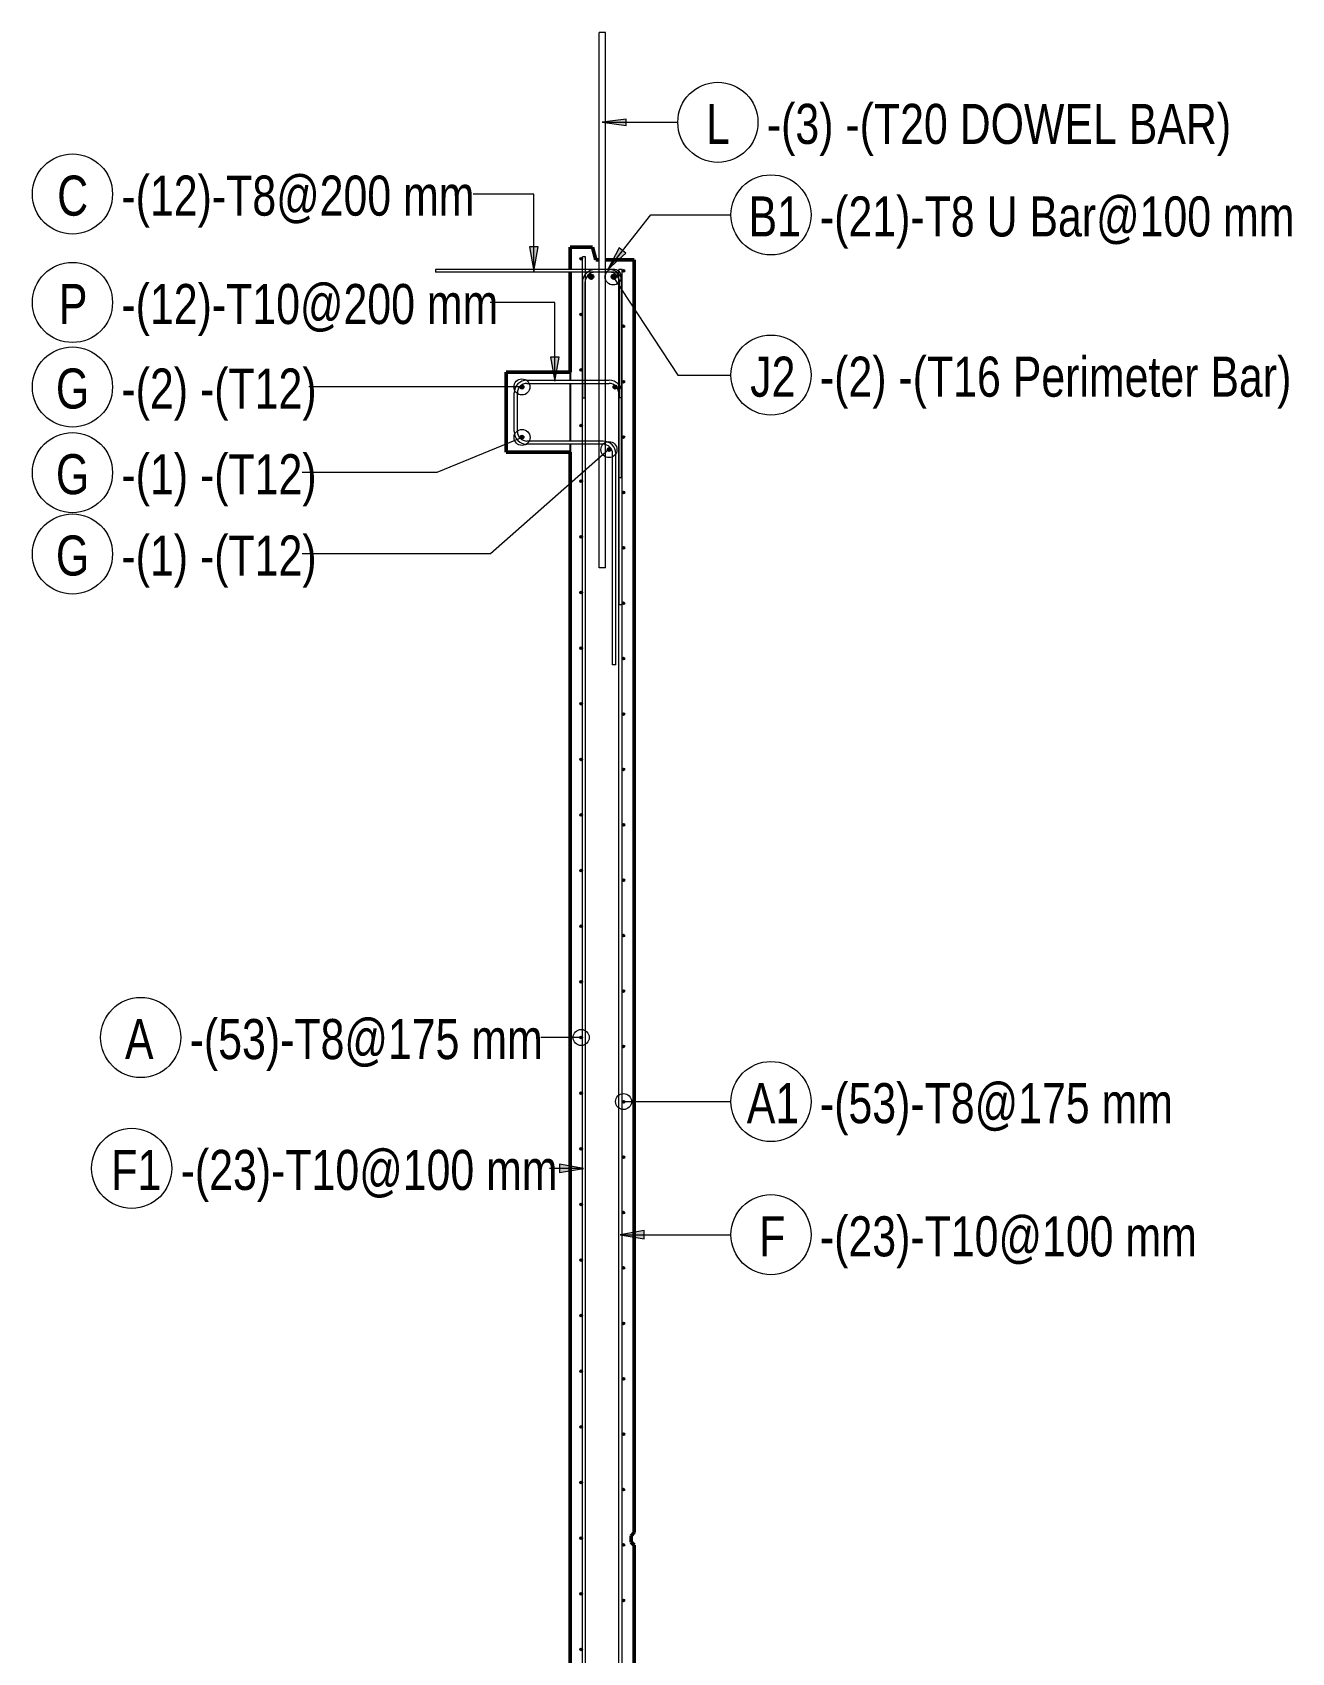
# Model space of a CAD drawing. Header units: millimetres. Extents: x 6720 to 22888, y -3063 to 10060.
# Drawn here: x 15770 to 19699, y 3315 to 8370 of the extents above; entities that cross this region are included whole.
import ezdxf

# ---------------------------------------------------------------- set-up
doc = ezdxf.new("R2010")
doc.units = ezdxf.units.MM
for name, color, linetype, lineweight in [('A-WALL', 113, 'Continuous', 25), ('S-BEAM', 12, 'Continuous', 18), ('S-RBAR', 171, 'Continuous', 18), ('S-RBAR-IDEN', 171, 'Continuous', 9)]:
    doc.layers.add(name, color=color, linetype=linetype, lineweight=lineweight)
doc.styles.add('Nirmala UI Semilight', font='NirmalaS.ttf', dxfattribs={"width": 0.8, "height": 125})

# ---------------------------------------------------------------- blocks, each defined once
blk = doc.blocks.new('M_Rebar Tag_rfa MARK - ARROW-794226-Elevation Right 1')
at = {"layer": 'S-RBAR-IDEN'}
blk.add_circle((13374.5, 8089.5), 125, dxfattribs=at)
blk = doc.blocks.new('M_Rebar Tag_rfa Dimension - ARROW-793927-Elevation Right 1')
at = {"layer": 'S-RBAR-IDEN'}
blk.add_circle((13540.2, 7800.7), 125, dxfattribs=at)
blk = doc.blocks.new('M_Rebar Tag_rfa MARK - DOT 1 MM-794228-Elevation Right 1')
at = {"layer": 'S-RBAR-IDEN'}
blk.add_circle((11360.6, 7263.8), 125, dxfattribs=at)
blk = doc.blocks.new('M_Rebar Tag_rfa Dimension - DOT-793929-Elevation Right 1')
at = {"layer": 'S-RBAR-IDEN'}
blk.add_circle((11573.5, 5234.2), 125, dxfattribs=at)

msp = doc.modelspace()

# ---------------------------------------------------------------- hatches: boundary and pattern name
at = {"layer": 'S-RBAR'}
for points in [[(17481.8, 7660), (17485.8, 7664), (17481.8, 7668), (17477.8, 7664)], [(17515.5, 7600), (17521, 7607.6), (17515.5, 7615.2), (17506.5, 7612.3), (17506.5, 7602.9)], [(17586.3, 7600), (17591.8, 7607.6), (17586.3, 7615.2), (17577.4, 7612.3), (17577.4, 7602.9)], [(17613.8, 7622), (17617.8, 7626), (17613.8, 7630), (17609.8, 7626)], [(17481.8, 7486.4), (17485.8, 7490.4), (17481.8, 7494.4), (17477.8, 7490.4)], [(17613.8, 7449.2), (17617.8, 7453.2), (17613.8, 7457.2), (17609.8, 7453.2)], [(17481.8, 7312.9), (17485.8, 7316.9), (17481.8, 7320.9), (17477.8, 7316.9)], [(17613.8, 7276.3), (17617.8, 7280.3), (17613.8, 7284.3), (17609.8, 7280.3)], [(17297.2, 7257.7), (17303.2, 7263.7), (17297.2, 7269.7), (17291.2, 7263.7)], [(17587.8, 7257.7), (17593.8, 7263.7), (17587.8, 7269.7), (17581.8, 7263.7)], [(17481.8, 7139.3), (17485.8, 7143.3), (17481.8, 7147.3), (17477.8, 7143.3)], [(17297.2, 7101.1), (17303.2, 7107.1), (17297.2, 7113.1), (17291.2, 7107.1)], [(17613.8, 7103.5), (17617.8, 7107.5), (17613.8, 7111.5), (17609.8, 7107.5)], [(17569.5, 7062.8), (17575.5, 7068.8), (17569.5, 7074.8), (17563.5, 7068.8)], [(17481.8, 6965.8), (17485.8, 6969.8), (17481.8, 6973.8), (17477.8, 6969.8)], [(17613.8, 6930.7), (17617.8, 6934.7), (17613.8, 6938.7), (17609.8, 6934.7)], [(17481.8, 6792.2), (17485.8, 6796.2), (17481.8, 6800.2), (17477.8, 6796.2)], [(17613.8, 6757.9), (17617.8, 6761.9), (17613.8, 6765.9), (17609.8, 6761.9)], [(17481.8, 6618.7), (17485.8, 6622.7), (17481.8, 6626.7), (17477.8, 6622.7)], [(17613.8, 6585), (17617.8, 6589), (17613.8, 6593), (17609.8, 6589)], [(17481.8, 6445.1), (17485.8, 6449.1), (17481.8, 6453.1), (17477.8, 6449.1)], [(17613.8, 6412.2), (17617.8, 6416.2), (17613.8, 6420.2), (17609.8, 6416.2)], [(17481.8, 6271.5), (17485.8, 6275.5), (17481.8, 6279.5), (17477.8, 6275.5)], [(17613.8, 6239.4), (17617.8, 6243.4), (17613.8, 6247.4), (17609.8, 6243.4)], [(17481.8, 6098), (17485.8, 6102), (17481.8, 6106), (17477.8, 6102)], [(17613.8, 6066.6), (17617.8, 6070.6), (17613.8, 6074.6), (17609.8, 6070.6)], [(17481.8, 5924.4), (17485.8, 5928.4), (17481.8, 5932.4), (17477.8, 5928.4)], [(17613.8, 5893.7), (17617.8, 5897.7), (17613.8, 5901.7), (17609.8, 5897.7)], [(17481.8, 5750.9), (17485.8, 5754.9), (17481.8, 5758.9), (17477.8, 5754.9)], [(17613.8, 5720.9), (17617.8, 5724.9), (17613.8, 5728.9), (17609.8, 5724.9)], [(17481.8, 5577.3), (17485.8, 5581.3), (17481.8, 5585.3), (17477.8, 5581.3)], [(17613.8, 5548.1), (17617.8, 5552.1), (17613.8, 5556.1), (17609.8, 5552.1)], [(17481.8, 5403.8), (17485.8, 5407.8), (17481.8, 5411.8), (17477.8, 5407.8)], [(17613.8, 5375.2), (17617.8, 5379.2), (17613.8, 5383.2), (17609.8, 5379.2)], [(17481.8, 5230.2), (17485.8, 5234.2), (17481.8, 5238.2), (17477.8, 5234.2)], [(17613.8, 5202.4), (17617.8, 5206.4), (17613.8, 5210.4), (17609.8, 5206.4)], [(17481.8, 5056.6), (17485.8, 5060.6), (17481.8, 5064.6), (17477.8, 5060.6)], [(17613.8, 5029.6), (17617.8, 5033.6), (17613.8, 5037.6), (17609.8, 5033.6)], [(17481.8, 4883.1), (17485.8, 4887.1), (17481.8, 4891.1), (17477.8, 4887.1)], [(17613.8, 4856.8), (17617.8, 4860.8), (17613.8, 4864.8), (17609.8, 4860.8)], [(17481.8, 4709.5), (17485.8, 4713.5), (17481.8, 4717.5), (17477.8, 4713.5)], [(17613.8, 4683.9), (17617.8, 4687.9), (17613.8, 4691.9), (17609.8, 4687.9)], [(17481.8, 4536), (17485.8, 4540), (17481.8, 4544), (17477.8, 4540)], [(17613.8, 4511.1), (17617.8, 4515.1), (17613.8, 4519.1), (17609.8, 4515.1)], [(17481.8, 4362.4), (17485.8, 4366.4), (17481.8, 4370.4), (17477.8, 4366.4)], [(17613.8, 4338.3), (17617.8, 4342.3), (17613.8, 4346.3), (17609.8, 4342.3)], [(17481.8, 4188.9), (17485.8, 4192.9), (17481.8, 4196.9), (17477.8, 4192.9)], [(17613.8, 4165.5), (17617.8, 4169.5), (17613.8, 4173.5), (17609.8, 4169.5)], [(17481.8, 4015.3), (17485.8, 4019.3), (17481.8, 4023.3), (17477.8, 4019.3)], [(17613.8, 3992.6), (17617.8, 3996.6), (17613.8, 4000.6), (17609.8, 3996.6)], [(17481.8, 3841.7), (17485.8, 3845.7), (17481.8, 3849.7), (17477.8, 3845.7)], [(17613.8, 3819.8), (17617.8, 3823.8), (17613.8, 3827.8), (17609.8, 3823.8)], [(17481.8, 3668.2), (17485.8, 3672.2), (17481.8, 3676.2), (17477.8, 3672.2)], [(17613.8, 3647), (17617.8, 3651), (17613.8, 3655), (17609.8, 3651)], [(17481.8, 3494.6), (17485.8, 3498.6), (17481.8, 3502.6), (17477.8, 3498.6)], [(17613.8, 3474.2), (17617.8, 3478.2), (17613.8, 3482.2), (17609.8, 3478.2)], [(17481.8, 3321.1), (17485.8, 3325.1), (17481.8, 3329.1), (17477.8, 3325.1)]]:
    msp.add_hatch(color=256, dxfattribs=at).paths.add_polyline_path(points)
h = msp.add_hatch(color=256, dxfattribs=at)
edge = h.paths.add_edge_path()
edge.add_arc((17481.8, 7664), 4, 0, 360)
h = msp.add_hatch(color=256, dxfattribs=at)
edge = h.paths.add_edge_path()
edge.add_arc((17513, 7607.6), 8, 0, 360)
h = msp.add_hatch(color=256, dxfattribs=at)
edge = h.paths.add_edge_path()
edge.add_arc((17583.8, 7607.6), 8, 0, 360)
h = msp.add_hatch(color=256, dxfattribs=at)
edge = h.paths.add_edge_path()
edge.add_arc((17613.8, 7626), 4, 0, 360)
h = msp.add_hatch(color=256, dxfattribs=at)
edge = h.paths.add_edge_path()
edge.add_arc((17481.8, 7490.4), 4, 0, 360)
h = msp.add_hatch(color=256, dxfattribs=at)
edge = h.paths.add_edge_path()
edge.add_arc((17613.8, 7453.2), 4, 0, 360)
h = msp.add_hatch(color=256, dxfattribs=at)
edge = h.paths.add_edge_path()
edge.add_arc((17481.8, 7316.9), 4, 0, 360)
h = msp.add_hatch(color=256, dxfattribs=at)
edge = h.paths.add_edge_path()
edge.add_arc((17613.8, 7280.3), 4, 0, 360)
h = msp.add_hatch(color=256, dxfattribs=at)
edge = h.paths.add_edge_path()
edge.add_arc((17297.2, 7263.7), 6, 0, 360)
h = msp.add_hatch(color=256, dxfattribs=at)
edge = h.paths.add_edge_path()
edge.add_arc((17587.8, 7263.7), 6, 0, 360)
h = msp.add_hatch(color=256, dxfattribs=at)
edge = h.paths.add_edge_path()
edge.add_arc((17481.8, 7143.3), 4, 0, 360)
h = msp.add_hatch(color=256, dxfattribs=at)
edge = h.paths.add_edge_path()
edge.add_arc((17297.2, 7107.1), 6, 0, 360)
h = msp.add_hatch(color=256, dxfattribs=at)
edge = h.paths.add_edge_path()
edge.add_arc((17613.8, 7107.5), 4, 0, 360)
h = msp.add_hatch(color=256, dxfattribs=at)
edge = h.paths.add_edge_path()
edge.add_arc((17569.5, 7068.8), 6, 0, 360)
h = msp.add_hatch(color=256, dxfattribs=at)
edge = h.paths.add_edge_path()
edge.add_arc((17481.8, 6969.8), 4, 0, 360)
h = msp.add_hatch(color=256, dxfattribs=at)
edge = h.paths.add_edge_path()
edge.add_arc((17613.8, 6934.7), 4, 0, 360)
h = msp.add_hatch(color=256, dxfattribs=at)
edge = h.paths.add_edge_path()
edge.add_arc((17481.8, 6796.2), 4, 0, 360)
h = msp.add_hatch(color=256, dxfattribs=at)
edge = h.paths.add_edge_path()
edge.add_arc((17613.8, 6761.9), 4, 0, 360)
h = msp.add_hatch(color=256, dxfattribs=at)
edge = h.paths.add_edge_path()
edge.add_arc((17481.8, 6622.7), 4, 0, 360)
h = msp.add_hatch(color=256, dxfattribs=at)
edge = h.paths.add_edge_path()
edge.add_arc((17613.8, 6589), 4, 0, 360)
h = msp.add_hatch(color=256, dxfattribs=at)
edge = h.paths.add_edge_path()
edge.add_arc((17481.8, 6449.1), 4, 0, 360)
h = msp.add_hatch(color=256, dxfattribs=at)
edge = h.paths.add_edge_path()
edge.add_arc((17613.8, 6416.2), 4, 0, 360)
h = msp.add_hatch(color=256, dxfattribs=at)
edge = h.paths.add_edge_path()
edge.add_arc((17481.8, 6275.5), 4, 0, 360)
h = msp.add_hatch(color=256, dxfattribs=at)
edge = h.paths.add_edge_path()
edge.add_arc((17613.8, 6243.4), 4, 0, 360)
h = msp.add_hatch(color=256, dxfattribs=at)
edge = h.paths.add_edge_path()
edge.add_arc((17481.8, 6102), 4, 0, 360)
h = msp.add_hatch(color=256, dxfattribs=at)
edge = h.paths.add_edge_path()
edge.add_arc((17613.8, 6070.6), 4, 0, 360)
h = msp.add_hatch(color=256, dxfattribs=at)
edge = h.paths.add_edge_path()
edge.add_arc((17481.8, 5928.4), 4, 0, 360)
h = msp.add_hatch(color=256, dxfattribs=at)
edge = h.paths.add_edge_path()
edge.add_arc((17613.8, 5897.7), 4, 0, 360)
h = msp.add_hatch(color=256, dxfattribs=at)
edge = h.paths.add_edge_path()
edge.add_arc((17481.8, 5754.9), 4, 0, 360)
h = msp.add_hatch(color=256, dxfattribs=at)
edge = h.paths.add_edge_path()
edge.add_arc((17613.8, 5724.9), 4, 0, 360)
h = msp.add_hatch(color=256, dxfattribs=at)
edge = h.paths.add_edge_path()
edge.add_arc((17481.8, 5581.3), 4, 0, 360)
h = msp.add_hatch(color=256, dxfattribs=at)
edge = h.paths.add_edge_path()
edge.add_arc((17613.8, 5552.1), 4, 0, 360)
h = msp.add_hatch(color=256, dxfattribs=at)
edge = h.paths.add_edge_path()
edge.add_arc((17481.8, 5407.8), 4, 0, 360)
h = msp.add_hatch(color=256, dxfattribs=at)
edge = h.paths.add_edge_path()
edge.add_arc((17613.8, 5379.2), 4, 0, 360)
h = msp.add_hatch(color=256, dxfattribs=at)
edge = h.paths.add_edge_path()
edge.add_arc((17481.8, 5234.2), 4, 0, 360)
h = msp.add_hatch(color=256, dxfattribs=at)
edge = h.paths.add_edge_path()
edge.add_arc((17613.8, 5206.4), 4, 0, 360)
h = msp.add_hatch(color=256, dxfattribs=at)
edge = h.paths.add_edge_path()
edge.add_arc((17481.8, 5060.6), 4, 0, 360)
h = msp.add_hatch(color=256, dxfattribs=at)
edge = h.paths.add_edge_path()
edge.add_arc((17613.8, 5033.6), 4, 0, 360)
h = msp.add_hatch(color=256, dxfattribs=at)
edge = h.paths.add_edge_path()
edge.add_arc((17481.8, 4887.1), 4, 0, 360)
h = msp.add_hatch(color=256, dxfattribs=at)
edge = h.paths.add_edge_path()
edge.add_arc((17613.8, 4860.8), 4, 0, 360)
h = msp.add_hatch(color=256, dxfattribs=at)
edge = h.paths.add_edge_path()
edge.add_arc((17481.8, 4713.5), 4, 0, 360)
h = msp.add_hatch(color=256, dxfattribs=at)
edge = h.paths.add_edge_path()
edge.add_arc((17613.8, 4687.9), 4, 0, 360)
h = msp.add_hatch(color=256, dxfattribs=at)
edge = h.paths.add_edge_path()
edge.add_arc((17481.8, 4540), 4, 0, 360)
h = msp.add_hatch(color=256, dxfattribs=at)
edge = h.paths.add_edge_path()
edge.add_arc((17613.8, 4515.1), 4, 0, 360)
h = msp.add_hatch(color=256, dxfattribs=at)
edge = h.paths.add_edge_path()
edge.add_arc((17481.8, 4366.4), 4, 0, 360)
h = msp.add_hatch(color=256, dxfattribs=at)
edge = h.paths.add_edge_path()
edge.add_arc((17613.8, 4342.3), 4, 0, 360)
h = msp.add_hatch(color=256, dxfattribs=at)
edge = h.paths.add_edge_path()
edge.add_arc((17481.8, 4192.9), 4, 0, 360)
h = msp.add_hatch(color=256, dxfattribs=at)
edge = h.paths.add_edge_path()
edge.add_arc((17613.8, 4169.5), 4, 0, 360)
h = msp.add_hatch(color=256, dxfattribs=at)
edge = h.paths.add_edge_path()
edge.add_arc((17481.8, 4019.3), 4, 0, 360)
h = msp.add_hatch(color=256, dxfattribs=at)
edge = h.paths.add_edge_path()
edge.add_arc((17613.8, 3996.6), 4, 0, 360)
h = msp.add_hatch(color=256, dxfattribs=at)
edge = h.paths.add_edge_path()
edge.add_arc((17481.8, 3845.7), 4, 0, 360)
h = msp.add_hatch(color=256, dxfattribs=at)
edge = h.paths.add_edge_path()
edge.add_arc((17613.8, 3823.8), 4, 0, 360)
h = msp.add_hatch(color=256, dxfattribs=at)
edge = h.paths.add_edge_path()
edge.add_arc((17481.8, 3672.2), 4, 0, 360)
h = msp.add_hatch(color=256, dxfattribs=at)
edge = h.paths.add_edge_path()
edge.add_arc((17613.8, 3651), 4, 0, 360)
h = msp.add_hatch(color=256, dxfattribs=at)
edge = h.paths.add_edge_path()
edge.add_arc((17481.8, 3498.6), 4, 0, 360)
h = msp.add_hatch(color=256, dxfattribs=at)
edge = h.paths.add_edge_path()
edge.add_arc((17613.8, 3478.2), 4, 0, 360)
h = msp.add_hatch(color=256, dxfattribs=at)
edge = h.paths.add_edge_path()
edge.add_arc((17481.8, 3325.1), 4, 0, 360)
at = {"layer": 'S-RBAR-IDEN'}
for points in [[(17547.5, 8089.5), (17622.5, 8079.7), (17622.5, 8099.4)], [(17334.1, 7625.5), (17347.3, 7700.5), (17320.9, 7700.5)], [(17564.9, 7630.3), (17621.8, 7681), (17601, 7697.4)], [(17399.9, 7281.5), (17413.1, 7356.5), (17386.7, 7356.5)], [(17489.2, 4826), (17414.2, 4839.2), (17414.2, 4812.7)], [(17604, 4618.8), (17679, 4605.6), (17679, 4632)]]:
    msp.add_hatch(color=256, dxfattribs=at).paths.add_polyline_path(points)

# ---------------------------------------------------------------- linework, layer by layer
at = {"layer": 'A-WALL', "lineweight": 50}
for p, q in [((17517.8, 7700), (17447.8, 7700)), ((17447.8, 7700), (17447.8, 7630)), ((17527.8, 7660), (17517.8, 7700)), ((17537.8, 7660), (17527.8, 7660)), ((17647.8, 7660), (17557.8, 7660)), ((17647.8, 3689.9), (17647.8, 7660)), ((17447.8, 7622), (17447.8, 7310)), ((17447.8, 7060), (17447.8, -1395)), ((17637.9, 3680), (17647.8, 3689.9)), ((17637.9, 3660), (17637.9, 3680)), ((17647.8, 3650.1), (17637.9, 3660)), ((17647.8, -1395), (17647.8, 3650.1))]:
    msp.add_line(p, q, dxfattribs=at)
at = {"layer": 'A-WALL'}
for p, q in [((17447.8, 7310), (17447.8, 7285)), ((17447.8, 7275), (17447.8, 7095)), ((17447.8, 7085), (17447.8, 7060))]:
    msp.add_line(p, q, dxfattribs=at)
at = {"layer": 'S-BEAM', "lineweight": 50}
for p, q in [((17447.8, 7310), (17247.8, 7310)), ((17247.8, 7310), (17247.8, 7060)), ((17247.8, 7060), (17447.8, 7060))]:
    msp.add_line(p, q, dxfattribs=at)
at = {"layer": 'S-BEAM'}
for p, q in [((17447.8, 7285), (17447.8, 7310)), ((17447.8, 7095), (17447.8, 7275)), ((17447.8, 7060), (17447.8, 7085))]:
    msp.add_line(p, q, dxfattribs=at)
at = {"layer": 'S-RBAR'}
for p, q in [((17557.8, 8370), (17537.8, 8370)), ((17537.8, 6700), (17537.8, 8370)), ((17557.8, 6700), (17557.8, 8370)), ((17481.8, 7668), (17477.8, 7664)), ((17477.8, 7664), (17481.8, 7660)), ((17485.8, 7664), (17481.8, 7668)), ((17481.8, 7660), (17485.8, 7664)), ((17495.9, 7670), (17485.9, 7670)), ((17485.9, -1365), (17485.9, 7670)), ((17495.9, -1365), (17495.9, 7670)), ((17583.8, 7630), (17027.8, 7630)), ((17027.8, 7630), (17027.8, 7622)), ((17583.8, 7622), (17027.8, 7622)), ((17485.8, 7590), (17485.8, 7230)), ((17493.8, 7590), (17493.8, 7230)), ((17515.5, 7615.2), (17506.5, 7612.3)), ((17506.5, 7612.3), (17506.5, 7602.9)), ((17506.5, 7602.9), (17515.5, 7600)), ((17521, 7607.6), (17515.5, 7615.2)), ((17515.5, 7600), (17521, 7607.6)), ((17569.8, 7630), (17525.8, 7630)), ((17569.8, 7622), (17525.8, 7622)), ((17586.3, 7615.2), (17577.4, 7612.3)), ((17577.4, 7612.3), (17577.4, 7602.9)), ((17577.4, 7602.9), (17586.3, 7600)), ((17591.8, 7607.6), (17586.3, 7615.2)), ((17586.3, 7600), (17591.8, 7607.6)), ((17609.7, 7630), (17599.7, 7630)), ((17599.7, -1365), (17599.7, 7630)), ((17599.8, 6980.3), (17599.8, 7606)), ((17601.8, 7230), (17601.8, 7590)), ((17607.8, 6980.3), (17607.8, 7606)), ((17609.7, -1365), (17609.7, 7630)), ((17613.8, 7630), (17609.8, 7626)), ((17609.8, 7626), (17613.8, 7622)), ((17609.8, 7230), (17609.8, 7590)), ((17617.8, 7626), (17613.8, 7630)), ((17613.8, 7622), (17617.8, 7626)), ((17481.8, 7494.4), (17477.8, 7490.4)), ((17477.8, 7490.4), (17481.8, 7486.4)), ((17485.8, 7490.4), (17481.8, 7494.4)), ((17481.8, 7486.4), (17485.8, 7490.4)), ((17613.8, 7457.2), (17609.8, 7453.2)), ((17609.8, 7453.2), (17613.8, 7449.2)), ((17617.8, 7453.2), (17613.8, 7457.2)), ((17613.8, 7449.2), (17617.8, 7453.2)), ((17312.8, 7285), (17569.2, 7285)), ((17481.8, 7320.9), (17477.8, 7316.9)), ((17477.8, 7316.9), (17481.8, 7312.9)), ((17485.8, 7316.9), (17481.8, 7320.9)), ((17481.8, 7312.9), (17485.8, 7316.9)), ((17613.8, 7284.3), (17609.8, 7280.3)), ((17609.8, 7280.3), (17613.8, 7276.3)), ((17617.8, 7280.3), (17613.8, 7284.3)), ((17613.8, 7276.3), (17617.8, 7280.3)), ((17272.8, 7125), (17272.8, 7245)), ((17282.8, 7125), (17282.8, 7245)), ((17297.2, 7269.7), (17291.2, 7263.7)), ((17291.2, 7263.7), (17297.2, 7257.7)), ((17303.2, 7263.7), (17297.2, 7269.7)), ((17297.2, 7257.7), (17303.2, 7263.7)), ((17312.8, 7275), (17569.2, 7275)), ((17485.8, 7230), (17493.8, 7230)), ((17587.8, 7269.7), (17581.8, 7263.7)), ((17581.8, 7263.7), (17587.8, 7257.7)), ((17593.8, 7263.7), (17587.8, 7269.7)), ((17587.8, 7257.7), (17593.8, 7263.7)), ((17599.2, 7245), (17599.2, 6585)), ((17609.8, 7230), (17601.8, 7230)), ((17609.2, 7245), (17609.2, 6585)), ((17481.8, 7147.3), (17477.8, 7143.3)), ((17477.8, 7143.3), (17481.8, 7139.3)), ((17485.8, 7143.3), (17481.8, 7147.3)), ((17481.8, 7139.3), (17485.8, 7143.3)), ((17297.2, 7113.1), (17291.2, 7107.1)), ((17291.2, 7107.1), (17297.2, 7101.1)), ((17303.2, 7107.1), (17297.2, 7113.1)), ((17297.2, 7101.1), (17303.2, 7107.1)), ((17550.2, 7095), (17312.8, 7095)), ((17550.2, 7085), (17312.8, 7085)), ((17613.8, 7111.5), (17609.8, 7107.5)), ((17609.8, 7107.5), (17613.8, 7103.5)), ((17617.8, 7107.5), (17613.8, 7111.5)), ((17613.8, 7103.5), (17617.8, 7107.5)), ((17569.5, 7074.8), (17563.5, 7068.8)), ((17563.5, 7068.8), (17569.5, 7062.8)), ((17575.5, 7068.8), (17569.5, 7074.8)), ((17569.5, 7062.8), (17575.5, 7068.8)), ((17580.2, 6397), (17580.2, 7055)), ((17590.2, 6397), (17590.2, 7055)), ((17607.8, 6980.3), (17599.8, 6980.3)), ((17481.8, 6973.8), (17477.8, 6969.8)), ((17477.8, 6969.8), (17481.8, 6965.8)), ((17485.8, 6969.8), (17481.8, 6973.8)), ((17481.8, 6965.8), (17485.8, 6969.8)), ((17613.8, 6938.7), (17609.8, 6934.7)), ((17609.8, 6934.7), (17613.8, 6930.7)), ((17617.8, 6934.7), (17613.8, 6938.7)), ((17613.8, 6930.7), (17617.8, 6934.7)), ((17481.8, 6800.2), (17477.8, 6796.2)), ((17477.8, 6796.2), (17481.8, 6792.2)), ((17485.8, 6796.2), (17481.8, 6800.2)), ((17481.8, 6792.2), (17485.8, 6796.2)), ((17613.8, 6765.9), (17609.8, 6761.9)), ((17609.8, 6761.9), (17613.8, 6757.9)), ((17617.8, 6761.9), (17613.8, 6765.9)), ((17613.8, 6757.9), (17617.8, 6761.9)), ((17557.8, 6700), (17537.8, 6700)), ((17481.8, 6626.7), (17477.8, 6622.7)), ((17477.8, 6622.7), (17481.8, 6618.7)), ((17485.8, 6622.7), (17481.8, 6626.7)), ((17481.8, 6618.7), (17485.8, 6622.7)), ((17599.2, 6585), (17609.2, 6585)), ((17613.8, 6593), (17609.8, 6589)), ((17609.8, 6589), (17613.8, 6585)), ((17617.8, 6589), (17613.8, 6593)), ((17613.8, 6585), (17617.8, 6589)), ((17481.8, 6453.1), (17477.8, 6449.1)), ((17477.8, 6449.1), (17481.8, 6445.1)), ((17485.8, 6449.1), (17481.8, 6453.1)), ((17481.8, 6445.1), (17485.8, 6449.1)), ((17613.8, 6420.2), (17609.8, 6416.2)), ((17617.8, 6416.2), (17613.8, 6420.2)), ((17590.2, 6397), (17580.2, 6397)), ((17609.8, 6416.2), (17613.8, 6412.2)), ((17613.8, 6412.2), (17617.8, 6416.2)), ((17481.8, 6279.5), (17477.8, 6275.5)), ((17477.8, 6275.5), (17481.8, 6271.5)), ((17485.8, 6275.5), (17481.8, 6279.5)), ((17481.8, 6271.5), (17485.8, 6275.5)), ((17613.8, 6247.4), (17609.8, 6243.4)), ((17609.8, 6243.4), (17613.8, 6239.4)), ((17617.8, 6243.4), (17613.8, 6247.4)), ((17613.8, 6239.4), (17617.8, 6243.4)), ((17481.8, 6106), (17477.8, 6102)), ((17477.8, 6102), (17481.8, 6098)), ((17485.8, 6102), (17481.8, 6106)), ((17481.8, 6098), (17485.8, 6102)), ((17613.8, 6074.6), (17609.8, 6070.6)), ((17609.8, 6070.6), (17613.8, 6066.6)), ((17617.8, 6070.6), (17613.8, 6074.6)), ((17613.8, 6066.6), (17617.8, 6070.6)), ((17481.8, 5932.4), (17477.8, 5928.4)), ((17477.8, 5928.4), (17481.8, 5924.4)), ((17485.8, 5928.4), (17481.8, 5932.4)), ((17481.8, 5924.4), (17485.8, 5928.4)), ((17613.8, 5901.7), (17609.8, 5897.7)), ((17609.8, 5897.7), (17613.8, 5893.7)), ((17617.8, 5897.7), (17613.8, 5901.7)), ((17613.8, 5893.7), (17617.8, 5897.7)), ((17481.8, 5758.9), (17477.8, 5754.9)), ((17477.8, 5754.9), (17481.8, 5750.9)), ((17485.8, 5754.9), (17481.8, 5758.9)), ((17481.8, 5750.9), (17485.8, 5754.9)), ((17613.8, 5728.9), (17609.8, 5724.9)), ((17609.8, 5724.9), (17613.8, 5720.9)), ((17617.8, 5724.9), (17613.8, 5728.9)), ((17613.8, 5720.9), (17617.8, 5724.9)), ((17481.8, 5585.3), (17477.8, 5581.3)), ((17477.8, 5581.3), (17481.8, 5577.3)), ((17485.8, 5581.3), (17481.8, 5585.3)), ((17481.8, 5577.3), (17485.8, 5581.3)), ((17613.8, 5556.1), (17609.8, 5552.1)), ((17609.8, 5552.1), (17613.8, 5548.1)), ((17617.8, 5552.1), (17613.8, 5556.1)), ((17613.8, 5548.1), (17617.8, 5552.1)), ((17481.8, 5411.8), (17477.8, 5407.8)), ((17485.8, 5407.8), (17481.8, 5411.8)), ((17477.8, 5407.8), (17481.8, 5403.8)), ((17481.8, 5403.8), (17485.8, 5407.8)), ((17613.8, 5383.2), (17609.8, 5379.2)), ((17609.8, 5379.2), (17613.8, 5375.2)), ((17617.8, 5379.2), (17613.8, 5383.2)), ((17613.8, 5375.2), (17617.8, 5379.2)), ((17481.8, 5238.2), (17477.8, 5234.2)), ((17477.8, 5234.2), (17481.8, 5230.2)), ((17485.8, 5234.2), (17481.8, 5238.2)), ((17481.8, 5230.2), (17485.8, 5234.2)), ((17613.8, 5210.4), (17609.8, 5206.4)), ((17617.8, 5206.4), (17613.8, 5210.4)), ((17609.8, 5206.4), (17613.8, 5202.4)), ((17613.8, 5202.4), (17617.8, 5206.4)), ((17481.8, 5064.6), (17477.8, 5060.6)), ((17477.8, 5060.6), (17481.8, 5056.6)), ((17485.8, 5060.6), (17481.8, 5064.6)), ((17481.8, 5056.6), (17485.8, 5060.6)), ((17613.8, 5037.6), (17609.8, 5033.6)), ((17609.8, 5033.6), (17613.8, 5029.6)), ((17617.8, 5033.6), (17613.8, 5037.6)), ((17613.8, 5029.6), (17617.8, 5033.6)), ((17481.8, 4891.1), (17477.8, 4887.1)), ((17477.8, 4887.1), (17481.8, 4883.1)), ((17485.8, 4887.1), (17481.8, 4891.1)), ((17481.8, 4883.1), (17485.8, 4887.1)), ((17613.8, 4864.8), (17609.8, 4860.8)), ((17609.8, 4860.8), (17613.8, 4856.8)), ((17617.8, 4860.8), (17613.8, 4864.8)), ((17613.8, 4856.8), (17617.8, 4860.8)), ((17481.8, 4717.5), (17477.8, 4713.5)), ((17477.8, 4713.5), (17481.8, 4709.5)), ((17485.8, 4713.5), (17481.8, 4717.5)), ((17481.8, 4709.5), (17485.8, 4713.5)), ((17613.8, 4691.9), (17609.8, 4687.9)), ((17609.8, 4687.9), (17613.8, 4683.9)), ((17617.8, 4687.9), (17613.8, 4691.9)), ((17613.8, 4683.9), (17617.8, 4687.9)), ((17481.8, 4544), (17477.8, 4540)), ((17477.8, 4540), (17481.8, 4536)), ((17485.8, 4540), (17481.8, 4544)), ((17481.8, 4536), (17485.8, 4540)), ((17613.8, 4519.1), (17609.8, 4515.1)), ((17609.8, 4515.1), (17613.8, 4511.1)), ((17617.8, 4515.1), (17613.8, 4519.1)), ((17613.8, 4511.1), (17617.8, 4515.1)), ((17481.8, 4370.4), (17477.8, 4366.4)), ((17477.8, 4366.4), (17481.8, 4362.4)), ((17485.8, 4366.4), (17481.8, 4370.4)), ((17481.8, 4362.4), (17485.8, 4366.4)), ((17613.8, 4346.3), (17609.8, 4342.3)), ((17609.8, 4342.3), (17613.8, 4338.3)), ((17617.8, 4342.3), (17613.8, 4346.3)), ((17613.8, 4338.3), (17617.8, 4342.3)), ((17481.8, 4196.9), (17477.8, 4192.9)), ((17485.8, 4192.9), (17481.8, 4196.9)), ((17477.8, 4192.9), (17481.8, 4188.9)), ((17481.8, 4188.9), (17485.8, 4192.9)), ((17613.8, 4173.5), (17609.8, 4169.5)), ((17609.8, 4169.5), (17613.8, 4165.5)), ((17617.8, 4169.5), (17613.8, 4173.5)), ((17613.8, 4165.5), (17617.8, 4169.5)), ((17481.8, 4023.3), (17477.8, 4019.3)), ((17477.8, 4019.3), (17481.8, 4015.3)), ((17485.8, 4019.3), (17481.8, 4023.3)), ((17481.8, 4015.3), (17485.8, 4019.3)), ((17613.8, 4000.6), (17609.8, 3996.6)), ((17609.8, 3996.6), (17613.8, 3992.6)), ((17617.8, 3996.6), (17613.8, 4000.6)), ((17613.8, 3992.6), (17617.8, 3996.6)), ((17481.8, 3849.7), (17477.8, 3845.7)), ((17477.8, 3845.7), (17481.8, 3841.7)), ((17485.8, 3845.7), (17481.8, 3849.7)), ((17481.8, 3841.7), (17485.8, 3845.7)), ((17613.8, 3827.8), (17609.8, 3823.8)), ((17609.8, 3823.8), (17613.8, 3819.8)), ((17617.8, 3823.8), (17613.8, 3827.8)), ((17613.8, 3819.8), (17617.8, 3823.8)), ((17481.8, 3676.2), (17477.8, 3672.2)), ((17477.8, 3672.2), (17481.8, 3668.2)), ((17485.8, 3672.2), (17481.8, 3676.2)), ((17481.8, 3668.2), (17485.8, 3672.2)), ((17613.8, 3655), (17609.8, 3651)), ((17609.8, 3651), (17613.8, 3647)), ((17617.8, 3651), (17613.8, 3655)), ((17613.8, 3647), (17617.8, 3651)), ((17481.8, 3502.6), (17477.8, 3498.6)), ((17477.8, 3498.6), (17481.8, 3494.6)), ((17485.8, 3498.6), (17481.8, 3502.6)), ((17481.8, 3494.6), (17485.8, 3498.6)), ((17613.8, 3482.2), (17609.8, 3478.2)), ((17609.8, 3478.2), (17613.8, 3474.2)), ((17617.8, 3478.2), (17613.8, 3482.2)), ((17613.8, 3474.2), (17617.8, 3478.2)), ((17481.8, 3329.1), (17477.8, 3325.1)), ((17477.8, 3325.1), (17481.8, 3321.1)), ((17485.8, 3325.1), (17481.8, 3329.1)), ((17481.8, 3321.1), (17485.8, 3325.1))]:
    msp.add_line(p, q, dxfattribs=at)
for centre, radius in [((17481.8, 7664), 4), ((17513, 7607.6), 8), ((17583.8, 7607.6), 8), ((17613.8, 7626), 4), ((17481.8, 7490.4), 4), ((17613.8, 7453.2), 4), ((17481.8, 7316.9), 4), ((17613.8, 7280.3), 4), ((17297.2, 7263.7), 6), ((17587.8, 7263.7), 6), ((17481.8, 7143.3), 4), ((17297.2, 7107.1), 6), ((17613.8, 7107.5), 4), ((17569.5, 7068.8), 6), ((17481.8, 6969.8), 4), ((17613.8, 6934.7), 4), ((17481.8, 6796.2), 4), ((17613.8, 6761.9), 4), ((17481.8, 6622.7), 4), ((17613.8, 6589), 4), ((17481.8, 6449.1), 4), ((17613.8, 6416.2), 4), ((17481.8, 6275.5), 4), ((17613.8, 6243.4), 4), ((17481.8, 6102), 4), ((17613.8, 6070.6), 4), ((17481.8, 5928.4), 4), ((17613.8, 5897.7), 4), ((17481.8, 5754.9), 4), ((17613.8, 5724.9), 4), ((17481.8, 5581.3), 4), ((17613.8, 5552.1), 4), ((17481.8, 5407.8), 4), ((17613.8, 5379.2), 4), ((17481.8, 5234.2), 4), ((17613.8, 5206.4), 4), ((17481.8, 5060.6), 4), ((17613.8, 5033.6), 4), ((17481.8, 4887.1), 4), ((17613.8, 4860.8), 4), ((17481.8, 4713.5), 4), ((17613.8, 4687.9), 4), ((17481.8, 4540), 4), ((17613.8, 4515.1), 4), ((17481.8, 4366.4), 4), ((17613.8, 4342.3), 4), ((17481.8, 4192.9), 4), ((17613.8, 4169.5), 4), ((17481.8, 4019.3), 4), ((17613.8, 3996.6), 4), ((17481.8, 3845.7), 4), ((17613.8, 3823.8), 4), ((17481.8, 3672.2), 4), ((17613.8, 3651), 4), ((17481.8, 3498.6), 4), ((17613.8, 3478.2), 4), ((17481.8, 3325.1), 4)]:
    msp.add_circle(centre, radius, dxfattribs=at)
for centre, radius, start, end in [((17525.8, 7590), 40, 90, 180), ((17525.8, 7590), 32, 90, 180), ((17569.8, 7590), 40, 360, 90), ((17569.8, 7590), 32, 0, 90), ((17583.8, 7606), 24, 0, 90), ((17583.8, 7606), 16, 0, 90), ((17312.8, 7245), 40, 90, 180), ((17569.2, 7245), 40, 360, 90), ((17312.8, 7245), 30, 90, 180), ((17569.2, 7245), 30, 360, 90), ((17312.8, 7125), 40, 180, 270), ((17312.8, 7125), 30, 180, 270), ((17550.2, 7055), 40, 360, 90), ((17550.2, 7055), 30, 360, 90)]:
    msp.add_arc(centre, radius, start, end, dxfattribs=at)
at = {"layer": 'S-RBAR-IDEN'}
for p, q in [((17622.5, 8099.4), (17547.5, 8089.5)), ((17547.5, 8089.5), (17622.5, 8079.7)), ((17547.5, 8089.5), (17783.5, 8089.5)), ((17622.5, 8079.7), (17622.5, 8099.4)), ((17334.1, 7865.7), (17145.3, 7865.7)), ((17334.1, 7625.5), (17334.1, 7865.7)), ((17564.9, 7630.3), (17699.3, 7800.7)), ((17699.3, 7800.7), (17949.2, 7800.7)), ((17347.3, 7700.5), (17320.9, 7700.5)), ((17320.9, 7700.5), (17334.1, 7625.5)), ((17334.1, 7625.5), (17347.3, 7700.5)), ((17601, 7697.4), (17564.9, 7630.3)), ((17621.8, 7681), (17601, 7697.4)), ((17564.9, 7630.3), (17621.8, 7681)), ((17581.7, 7607), (17783.5, 7300.8)), ((17399.9, 7527.5), (17198.1, 7527.5)), ((17399.9, 7281.5), (17399.9, 7527.5)), ((17413.1, 7356.5), (17386.7, 7356.5)), ((17386.7, 7356.5), (17399.9, 7281.5)), ((17399.9, 7281.5), (17413.1, 7356.5)), ((17783.5, 7300.8), (17949.2, 7300.8)), ((17297, 7263.8), (16632.1, 7263.8)), ((17297.4, 7106.4), (17031.5, 6996.5)), ((17568.7, 7068.3), (17199.2, 6742.7)), ((17031.5, 6996.5), (16610.9, 6996.5)), ((17199.2, 6742.7), (16610.9, 6742.7)), ((17482, 5234.2), (17355.9, 5234.2)), ((17614.1, 5034.3), (17949.2, 5034.3)), ((17489.2, 4826), (17382.9, 4826)), ((17489.2, 4826), (17414.2, 4839.2)), ((17414.2, 4839.2), (17414.2, 4812.7)), ((17414.2, 4812.7), (17489.2, 4826)), ((17679, 4632), (17604, 4618.8)), ((17604, 4618.8), (17679, 4605.6)), ((17604, 4618.8), (17949.2, 4618.8)), ((17679, 4605.6), (17679, 4632))]:
    msp.add_line(p, q, dxfattribs=at)
for centre in [(17581.7, 7607), (17297, 7263.8), (17297.4, 7106.4), (17568.7, 7068.3), (17482, 5234.2), (17614.1, 5034.3)]:
    msp.add_circle(centre, 25, dxfattribs=at)

# ---------------------------------------------------------------- block references
for name, p in [('M_Rebar Tag_rfa MARK - ARROW-794226-Elevation Right 1', (4534, 0)), ('M_Rebar Tag_rfa Dimension - ARROW-793927-Elevation Right 1', (2354.4, 65.1)), ('M_Rebar Tag_rfa Dimension - ARROW-793927-Elevation Right 1', (4534, 0)), ('M_Rebar Tag_rfa Dimension - ARROW-793927-Elevation Right 1', (2354.4, -273.2)), ('M_Rebar Tag_rfa MARK - DOT 1 MM-794228-Elevation Right 1', (4534, 0)), ('M_Rebar Tag_rfa MARK - DOT 1 MM-794228-Elevation Right 1', (6713.6, 37.1)), ('M_Rebar Tag_rfa MARK - DOT 1 MM-794228-Elevation Right 1', (4534, -267.3)), ('M_Rebar Tag_rfa MARK - DOT 1 MM-794228-Elevation Right 1', (4534, -521)), ('M_Rebar Tag_rfa Dimension - DOT-793929-Elevation Right 1', (4534, 0)), ('M_Rebar Tag_rfa Dimension - DOT-793929-Elevation Right 1', (6500.7, -199.9)), ('M_Rebar Tag_rfa Dimension - ARROW-793927-Elevation Right 1', (2539.2, -2974.7)), ('M_Rebar Tag_rfa Dimension - ARROW-793927-Elevation Right 1', (4534, -3181.8))]:
    msp.add_blockref(name, p, dxfattribs=at)

# ---------------------------------------------------------------- texts
at = {"layer": 'S-RBAR-IDEN', "char_height": 125, "attachment_point": 1, "style": 'Nirmala UI Semilight'}
for s, insert, width in [('L', (17871.5, 8147.1), 80.169), ('-(3) -(T20 DOWEL BAR)', (18061.3, 8147.1), 1696.371), ('C', (15847, 7923.3), 105.823), ('-(12)-T8@200 mm', (16047.3, 7923.3), 1327.594), ('B1', (18004.2, 7858.3), 160.337), ('-(21)-T8 U Bar@100 mm', (18226.9, 7858.3), 1750.885), ('P', (15852.2, 7585.1), 92.996), ('-(12)-T10@200 mm', (16047.3, 7585.1), 1391.729), ('J2', (18009.4, 7358.4), 147.51), ('-(2) -(T16 Perimeter Bar)', (18226.9, 7358.4), 1747.679), ('G', (15843, 7321.4), 115.443), ('-(2) -(T12)', (16047.3, 7321.4), 705.485), ('G', (15843, 7054.1), 115.443), ('-(1) -(T12)', (16047.3, 7054.1), 679.831), ('G', (15843, 6800.3), 115.443), ('-(1) -(T12)', (16047.3, 6800.3), 679.831), ('A', (16058.5, 5291.8), 109.029), ('-(53)-T8@175 mm', (16260.3, 5291.8), 1324.388), ('A1', (17998.8, 5091.9), 173.164), ('-(53)-T8@175 mm', (18226.9, 5091.9), 1324.388), ('F1', (16015.8, 4883.6), 144.304), ('-(23)-T10@100 mm', (16232.1, 4883.6), 1391.729), ('F', (18037.2, 4676.4), 80.169), ('-(23)-T10@100 mm', (18226.9, 4676.4), 1391.729)]:
    msp.add_mtext(s, dxfattribs=dict(at, insert=insert, width=width))

doc.saveas('drawing.dxf')
